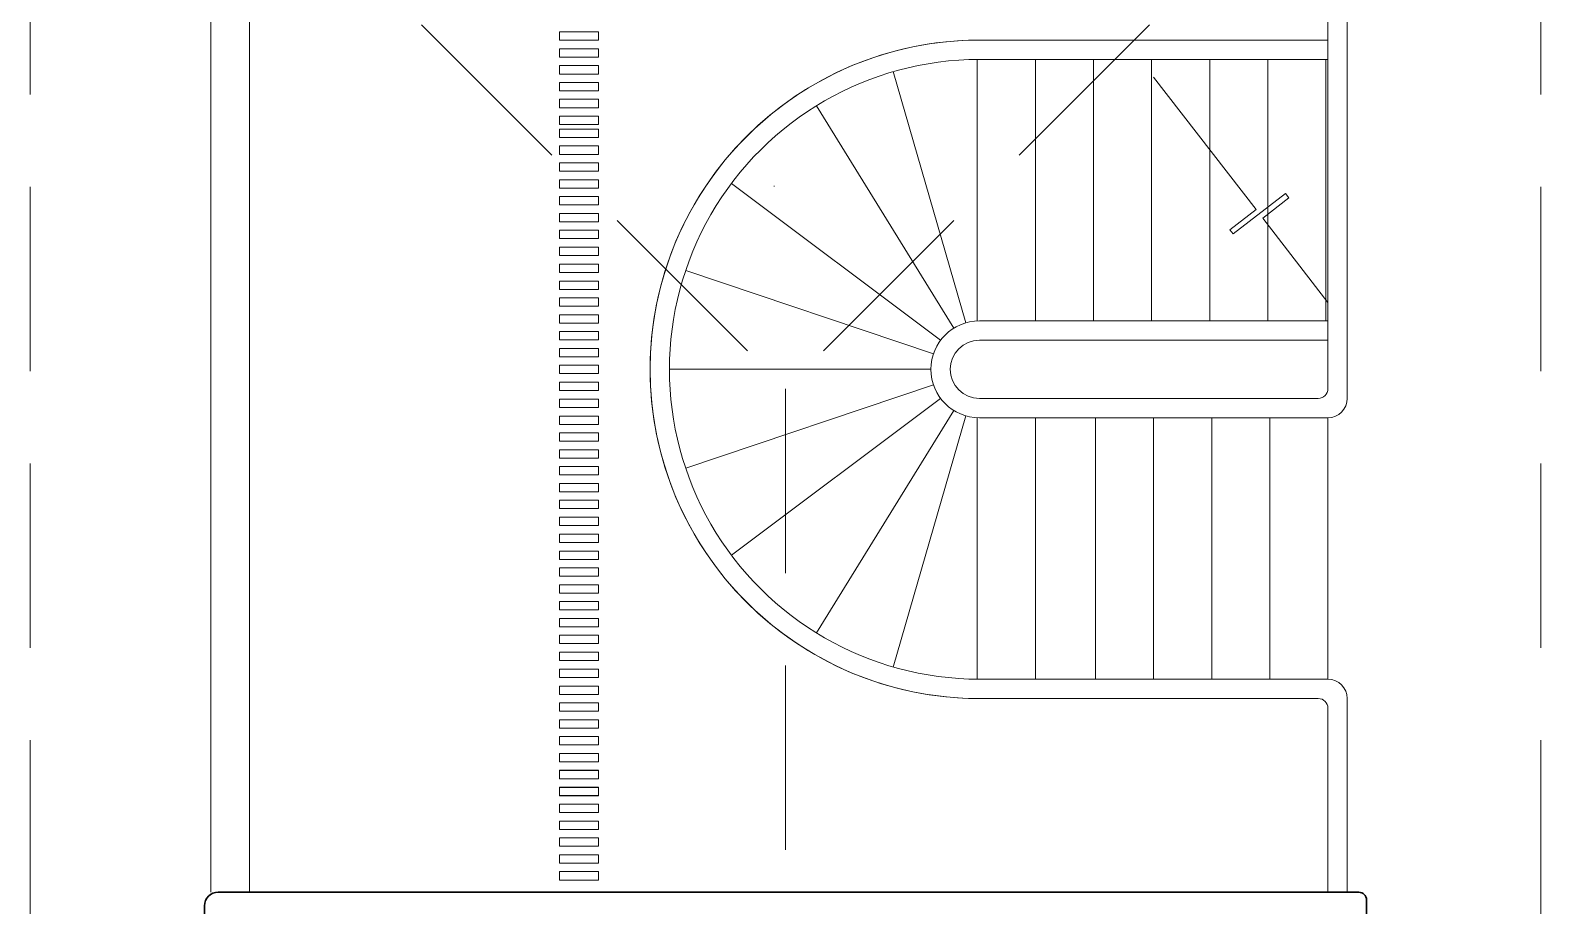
# Model space of a CAD drawing. Header units: metres. Extents: x -44 to 358, y -286 to 66.
# Drawn here: x -10.62 to -2.82, y -265.96 to -261.44 of the extents above; entities that cross this region are included whole.
import ezdxf

# ---------------------------------------------------------------- set-up
doc = ezdxf.new("R2010")
doc.units = ezdxf.units.M
doc.header["$LTSCALE"] = 0.3
doc.linetypes.add('DASHED', pattern=[0.75, 0.5, -0.25])
doc.linetypes.add('HIDDEN2', pattern=[4.7625, 3.175, -1.5875])
for name, color, linetype, lineweight in [('A-DOOR', 7, 'Continuous', 5), ('A-WALL', 7, 'Continuous', 30), ('baranda vidrio', 143, 'Continuous', 0), ('baños', 141, 'Continuous', 0), ('Columnas', 7, 'Continuous', 18), ('muros bajitos', 252, 'Continuous', 5), ('piso', 251, 'Continuous', 18)]:
    doc.layers.add(name, color=color, linetype=linetype, lineweight=lineweight)
doc.layers.add('Techos 1', color=7, linetype='HIDDEN2', lineweight=9, true_color=0x42391a)

# ---------------------------------------------------------------- blocks, each defined once
blk = doc.blocks.new('A$C6528a993')
at = {"layer": 'A-DOOR'}
for points in [[(12.4578, 2.9339), (12.5011, 2.9339), (12.5011, 2.7339), (12.4578, 2.7339)], [(12.5454, 2.9339), (12.5886, 2.9339), (12.5886, 2.7339), (12.5454, 2.7339)], [(12.6319, 2.9339), (12.6752, 2.9339), (12.6752, 2.7339), (12.6319, 2.7339)], [(12.7194, 2.9339), (12.7627, 2.9339), (12.7627, 2.7339), (12.7194, 2.7339)], [(12.8059, 2.9339), (12.8492, 2.9339), (12.8492, 2.7339), (12.8059, 2.7339)], [(12.8935, 2.9339), (12.9367, 2.9339), (12.9367, 2.7339), (12.8935, 2.7339)], [(12.9594, 2.9339), (13.0026, 2.9339), (13.0026, 2.7339), (12.9594, 2.7339)], [(13.0469, 2.9339), (13.0902, 2.9339), (13.0902, 2.7339), (13.0469, 2.7339)], [(13.1334, 2.9339), (13.1767, 2.9339), (13.1767, 2.7339), (13.1334, 2.7339)], [(13.221, 2.9339), (13.2642, 2.9339), (13.2642, 2.7339), (13.221, 2.7339)], [(13.3075, 2.9339), (13.3508, 2.9339), (13.3508, 2.7339), (13.3075, 2.7339)], [(13.395, 2.9339), (13.4383, 2.9339), (13.4383, 2.7339), (13.395, 2.7339)], [(13.4816, 2.9339), (13.5248, 2.9339), (13.5248, 2.7339), (13.4816, 2.7339)], [(13.5691, 2.9339), (13.6124, 2.9339), (13.6124, 2.7339), (13.5691, 2.7339)], [(13.6566, 2.9339), (13.6999, 2.9339), (13.6999, 2.7339), (13.6566, 2.7339)], [(13.7441, 2.9339), (13.7874, 2.9339), (13.7874, 2.7339), (13.7441, 2.7339)], [(13.8307, 2.9339), (13.8739, 2.9339), (13.8739, 2.7339), (13.8307, 2.7339)], [(13.9182, 2.9339), (13.9615, 2.9339), (13.9615, 2.7339), (13.9182, 2.7339)], [(14.0047, 2.9339), (14.048, 2.9339), (14.048, 2.7339), (14.0047, 2.7339)], [(14.0923, 2.9339), (14.1355, 2.9339), (14.1355, 2.7339), (14.0923, 2.7339)], [(14.1788, 2.9339), (14.2221, 2.9339), (14.2221, 2.7339), (14.1788, 2.7339)], [(14.2663, 2.9339), (14.3096, 2.9339), (14.3096, 2.7339), (14.2663, 2.7339)], [(14.3539, 2.9339), (14.3971, 2.9339), (14.3971, 2.7339), (14.3539, 2.7339)], [(14.4414, 2.9339), (14.4847, 2.9339), (14.4847, 2.7339), (14.4414, 2.7339)], [(14.5279, 2.9339), (14.5712, 2.9339), (14.5712, 2.7339), (14.5279, 2.7339)], [(14.6154, 2.9339), (14.6587, 2.9339), (14.6587, 2.7339), (14.6154, 2.7339)], [(14.702, 2.9339), (14.7452, 2.9339), (14.7452, 2.7339), (14.702, 2.7339)], [(14.7895, 2.9339), (14.8328, 2.9339), (14.8328, 2.7339), (14.7895, 2.7339)], [(14.876, 2.9339), (14.9193, 2.9339), (14.9193, 2.7339), (14.876, 2.7339)], [(14.9636, 2.9339), (15.0068, 2.9339), (15.0068, 2.7339), (14.9636, 2.7339)], [(15.0511, 2.9339), (15.0944, 2.9339), (15.0944, 2.7339), (15.0511, 2.7339)], [(15.1386, 2.9339), (15.1819, 2.9339), (15.1819, 2.7339), (15.1386, 2.7339)], [(15.2252, 2.9339), (15.2684, 2.9339), (15.2684, 2.7339), (15.2252, 2.7339)], [(15.3127, 2.9339), (15.356, 2.9339), (15.356, 2.7339), (15.3127, 2.7339)], [(15.3992, 2.9339), (15.4425, 2.9339), (15.4425, 2.7339), (15.3992, 2.7339)], [(15.4867, 2.9339), (15.53, 2.9339), (15.53, 2.7339), (15.4867, 2.7339)], [(15.5733, 2.9339), (15.6165, 2.9339), (15.6165, 2.7339), (15.5733, 2.7339)], [(15.6608, 2.9339), (15.7041, 2.9339), (15.7041, 2.7339), (15.6608, 2.7339)], [(15.7483, 2.9339), (15.7916, 2.9339), (15.7916, 2.7339), (15.7483, 2.7339)], [(15.8359, 2.9339), (15.8791, 2.9339), (15.8791, 2.7339), (15.8359, 2.7339)], [(15.9224, 2.9339), (15.9657, 2.9339), (15.9657, 2.7339), (15.9224, 2.7339)], [(16.0099, 2.9339), (16.0532, 2.9339), (16.0532, 2.7339), (16.0099, 2.7339)], [(16.0965, 2.9339), (16.1397, 2.9339), (16.1397, 2.7339), (16.0965, 2.7339)], [(16.184, 2.9339), (16.2273, 2.9339), (16.2273, 2.7339), (16.184, 2.7339)], [(16.2705, 2.9339), (16.3138, 2.9339), (16.3138, 2.7339), (16.2705, 2.7339)], [(16.2715, 2.9339), (16.3148, 2.9339), (16.3148, 2.7339), (16.2715, 2.7339)], [(16.358, 2.9339), (16.4013, 2.9339), (16.4013, 2.7339), (16.358, 2.7339)], [(16.359, 2.9339), (16.4023, 2.9339), (16.4023, 2.7339), (16.359, 2.7339)], [(16.4456, 2.9339), (16.4888, 2.9339), (16.4888, 2.7339), (16.4456, 2.7339)], [(16.5331, 2.9339), (16.5764, 2.9339), (16.5764, 2.7339), (16.5331, 2.7339)], [(16.6196, 2.9339), (16.6629, 2.9339), (16.6629, 2.7339), (16.6196, 2.7339)], [(16.7072, 2.9339), (16.7504, 2.9339), (16.7504, 2.7339), (16.7072, 2.7339)], [(16.7937, 2.9339), (16.837, 2.9339), (16.837, 2.7339), (16.7937, 2.7339)]]:
    blk.add_lwpolyline(points, close=True, dxfattribs=at)
at = {"layer": 'A-WALL'}
for p, q in [((16.94, 6.9001), (17.81, 6.9001)), ((16.9, 6.8601), (16.9, 0.9701)), ((17.835, 0.9001), (16.97, 0.9001))]:
    blk.add_line(p, q, dxfattribs=at)
for centre, radius, start, end in [((16.94, 6.8601), 0.04, 90, 180), ((16.97, 0.9701), 0.07, 180, 270)]:
    blk.add_arc(centre, radius, start, end, dxfattribs=at)
at = {"layer": 'baranda vidrio'}
blk.add_arc((14.2, 4.901), 0.15, 180, 360, dxfattribs=at)
at = {"layer": 'muros bajitos'}
for p, q in [((14.35, 6.801), (11.5, 6.801)), ((16.9, 6.801), (15.9, 6.801)), ((14.3, 6.701), (11.5, 6.701)), ((12.5, 6.701), (12.5, 4.901)), ((12.6, 6.701), (12.6, 4.901)), ((13.95, 6.701), (13.95, 4.901)), ((14.05, 6.701), (14.05, 4.901)), ((14.35, 6.651), (14.35, 4.901)), ((14.45, 6.701), (14.45, 4.901)), ((15.8, 6.701), (15.8, 4.901)), ((15.9, 6.651), (15.9, 4.901)), ((16.9029, 6.701), (15.95, 6.701)), ((13.355, 5.4905), (13.255, 5.4905))]:
    blk.add_line(p, q, dxfattribs=at)
for centre, radius, start, end in [((14.35, 6.701), 0.1, 0, 90), ((15.9, 6.701), 0.1, 90, 180), ((14.3, 6.651), 0.05, 0, 90), ((15.95, 6.651), 0.05, 90, 180), ((14.2, 4.901), 1.7, 180, 0), ((14.2, 4.901), 1.6, 180, 0.00098), ((14.2, 4.901), 0.25, 180, 0), ((14.2, 4.901), 0.15, 180, 0)]:
    blk.add_arc(centre, radius, start, end, dxfattribs=at)
at = {"layer": 'piso'}
for p, q in [((12.5, 6.701), (12.5, 4.901)), ((12.6, 6.6905), (13.5624, 6.6905)), ((13.4195, 6.3644), (13.8543, 6.701)), ((13.5624, 6.6905), (13.95, 6.6905)), ((14.05, 6.701), (14.05, 4.901)), ((15.8, 6.701), (14.45, 6.701)), ((13.3149, 6.4995), (13.2918, 6.4817)), ((13.2918, 6.4817), (13.501, 6.2115)), ((13.4195, 6.3644), (13.3149, 6.4995)), ((15.8, 6.401), (14.45, 6.401)), ((12.6, 6.3905), (13.95, 6.3905)), ((12.6916, 5.801), (13.3755, 6.3304)), ((13.4801, 6.1953), (13.3755, 6.3304)), ((13.501, 6.2115), (13.4801, 6.1953)), ((12.6, 6.0905), (13.95, 6.0905)), ((15.8, 6.101), (14.45, 6.101)), ((12.6, 5.7905), (13.95, 5.7905)), ((15.8, 5.801), (14.45, 5.801)), ((12.6, 5.4905), (13.95, 5.4905)), ((12.6, 5.4905), (13.95, 5.4905)), ((15.8, 5.501), (14.45, 5.501)), ((14.45, 5.501), (15.8, 5.501)), ((12.6, 5.1905), (13.95, 5.1905)), ((15.8, 5.1905), (14.45, 5.1905)), ((12.6, 4.8905), (13.95, 4.8905)), ((15.8, 4.8905), (14.45, 4.8905)), ((13.9598, 4.8316), (12.6629, 4.4568)), ((13.9873, 4.7696), (12.8388, 4.0601)), ((14.4127, 4.7696), (15.5612, 4.0601)), ((14.4402, 4.8316), (15.7371, 4.4568)), ((14.0501, 4.7009), (13.2407, 3.6204)), ((14.3499, 4.7009), (15.1593, 3.6204)), ((14.1202, 4.6641), (13.6893, 3.3847)), ((14.1202, 4.6641), (13.6893, 3.3847)), ((14.2, 4.651), (14.2, 3.301)), ((14.2, 4.651), (14.2, 3.301)), ((14.2798, 4.6641), (14.7107, 3.3847)), ((14.2798, 4.6641), (14.7107, 3.3847)), ((13.255, 3.8405), (13.255, 3.8432)), ((11.5, 1.1324), (16.9, 1.1324)), ((11.46, 0.9324), (16.9, 0.9324))]:
    blk.add_line(p, q, dxfattribs=at)
at = {"layer": 'piso', "linetype": 'DASHED', "ltscale": 0.1}
for p, q in [((13.95, 6.3905), (13.95, 6.701)), ((14.45, 6.401), (14.45, 6.701)), ((14.8376, 6.101), (14.45, 6.101))]:
    blk.add_line(p, q, dxfattribs=at)
at = {"layer": 'piso'}
blk.add_arc((14.2, 4.901), 1.7, 180, 0.00098, dxfattribs=at)
at = {"layer": 'Techos 1'}
for p, q in [((10.4, 7.8001), (22.5467, 7.8001)), ((10.4, 7.8001), (14.3, 3.9)), ((10.4, 0.0001), (14.3, 3.9)), ((14.3, 3.9), (26.45, 3.9)), ((10.4, 0.0001), (35.85, 0.0001))]:
    blk.add_line(p, q, dxfattribs=at)
at = {"layer": 'baños', "linetype": 'Continuous', "flags": 8}
for tag, p in [('MODELNUMBER', (17.4854, 20.4812, 0)), ('TRADENAME', (17.4854, 20.4811, 0)), ('MATERIAL', (17.4854, 20.4811, 0)), ('PRODUCT', (17.4854, 20.4811, 0)), ('MODELNUMBER', (18.6601, 20.4812, 0)), ('MATERIAL', (18.6601, 20.4811, 0)), ('PRODUCT', (18.6601, 20.4811, 0)), ('TRADENAME', (18.6601, 20.4811, 0))]:
    blk.add_attdef(tag, p, '', height=0.0000254, rotation=180.00008, dxfattribs=at)

msp = doc.modelspace()

# ---------------------------------------------------------------- block references
at = {"layer": 'Columnas', "ltscale": 0.2, "rotation": 270}
msp.add_blockref('A$C6528a993', (-10.6218239, -248.9911924), dxfattribs=at)

doc.saveas('drawing.dxf')
